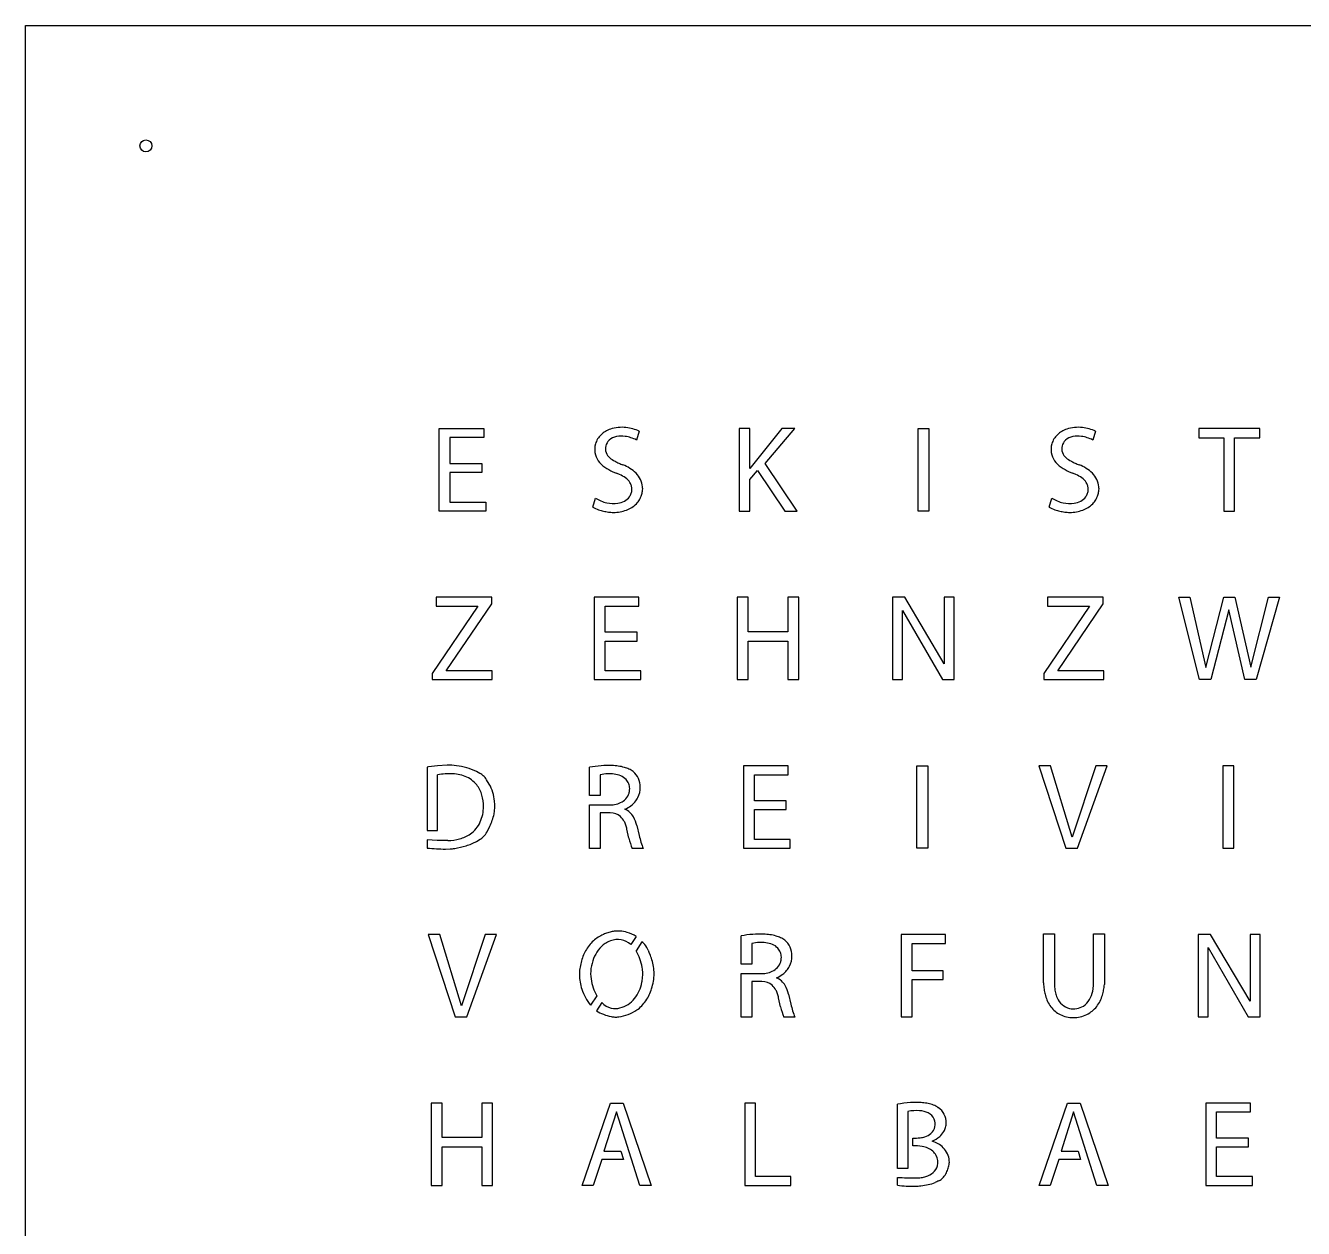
# Model space of a CAD drawing. Extents: x 0 to 500, y 0 to 500.
# Drawn here: x 0 to 265.4, y 250.1 to 500 of the extents above; entities that cross this region are included whole.
import ezdxf

# ---------------------------------------------------------------- set-up
doc = ezdxf.new("R2010")
doc.units = 0
doc.layers.add('3', color=3, linetype='CONTINUOUS')

msp = doc.modelspace()

# ---------------------------------------------------------------- linework, layer by layer
at = {"layer": '3'}
for p, q in [((0, 500), (500, 500)), ((0, 0), (0, 500)), ((85.87724, 416.26147), (95.20924, 416.26147)), ((85.87724, 399.14148), (85.87724, 416.26147)), ((88.12724, 414.40948), (88.12724, 408.99948)), ((95.20924, 414.40948), (88.12724, 414.40948)), ((95.20924, 416.26147), (95.20924, 414.40948)), ((127.48582, 415.707), (126.87582, 413.90298)), ((148.20546, 416.263), (148.20546, 399.14301)), ((150.41246, 416.263), (148.20546, 416.263)), ((157.06946, 416.263), (150.41246, 408.008)), ((150.41246, 408.008), (150.41246, 416.263)), ((153.61546, 409.00101), (159.81245, 416.263)), ((159.81245, 416.263), (157.06946, 416.263)), ((185.40228, 416.263), (187.64029, 416.263)), ((185.40228, 399.14301), (185.40228, 416.263)), ((187.64029, 416.263), (187.64029, 399.14301)), ((222.27219, 415.707), (221.66219, 413.90298)), ((256.375, 416.263), (243.69901, 416.263)), ((243.69901, 416.263), (243.69901, 414.38599)), ((243.69901, 414.38599), (248.90601, 414.38599)), ((248.90601, 414.38599), (248.90601, 399.14301)), ((251.14101, 399.14301), (251.14101, 414.38599)), ((251.14101, 414.38599), (256.375, 414.38599)), ((256.375, 414.38599), (256.375, 416.263)), ((88.12724, 408.99948), (94.79724, 408.99948)), ((94.79724, 408.99948), (94.79724, 407.17047)), ((160.29546, 399.14301), (153.61546, 409.00101)), ((88.12724, 407.17047), (88.12724, 400.99847)), ((94.79724, 407.17047), (88.12724, 407.17047)), ((150.41246, 405.67401), (152.06546, 407.55301)), ((152.06546, 407.55301), (157.67946, 399.14301)), ((150.41246, 399.14301), (150.41246, 405.67401)), ((88.12724, 400.99847), (95.59224, 400.99847)), ((95.59224, 400.99847), (95.59224, 399.14148)), ((117.83382, 399.98398), (118.41784, 401.83798)), ((212.62018, 399.98398), (213.20419, 401.83798)), ((95.59224, 399.14148), (85.87724, 399.14148)), ((148.20546, 399.14301), (150.41246, 399.14301)), ((157.67946, 399.14301), (160.29546, 399.14301)), ((187.64029, 399.14301), (185.40228, 399.14301)), ((248.90601, 399.14301), (251.14101, 399.14301)), ((96.82624, 381.23746), (85.26724, 381.23746)), ((85.26724, 381.23746), (85.26724, 379.38348)), ((87.37524, 365.96948), (96.82624, 379.89148)), ((96.82624, 379.89148), (96.82624, 381.23746)), ((127.41183, 381.23901), (118.14083, 381.23901)), ((118.14083, 381.23901), (118.14083, 364.11899)), ((127.41183, 379.38501), (127.41183, 381.23901)), ((150.06647, 381.23901), (147.83147, 381.23901)), ((147.83147, 381.23901), (147.83147, 364.11899)), ((150.06647, 374.07901), (150.06647, 381.23901)), ((160.58546, 381.23901), (158.34746, 381.23901)), ((158.34746, 381.23901), (158.34746, 374.07901)), ((160.58546, 364.11899), (160.58546, 381.23901)), ((180.0463, 381.23901), (180.0463, 364.11899)), ((182.60229, 381.23901), (180.0463, 381.23901)), ((190.81729, 367.405), (182.60229, 381.23901)), ((192.90028, 381.23901), (190.81729, 381.23901)), ((190.81729, 381.23901), (190.81729, 367.405)), ((192.90028, 364.11899), (192.90028, 381.23901)), ((223.85719, 381.23901), (212.30019, 381.23901)), ((212.30019, 381.23901), (212.30019, 379.38501)), ((214.40819, 365.97101), (223.85719, 379.89301)), ((223.85719, 379.89301), (223.85719, 381.23901)), ((239.528, 381.23901), (241.862, 381.23901)), ((243.871, 364.11899), (239.528, 381.23901)), ((241.862, 381.23901), (245.19099, 366.659)), ((245.19099, 366.659), (248.901, 381.23901)), ((248.901, 381.23901), (251.21201, 381.23901)), ((251.21201, 381.23901), (254.51401, 366.685)), ((254.51401, 366.685), (258.17099, 381.23901)), ((260.43201, 381.23901), (255.58099, 364.11899)), ((258.17099, 381.23901), (260.43201, 381.23901)), ((93.93124, 379.38348), (84.45424, 365.41348)), ((85.26724, 379.38348), (93.93124, 379.38348)), ((120.37583, 373.97699), (120.37583, 379.38501)), ((120.37583, 379.38501), (127.41183, 379.38501)), ((182.13029, 364.11899), (182.13029, 378.50299)), ((182.13029, 378.50299), (190.4323, 364.11899)), ((220.96219, 379.38501), (211.48718, 365.41501)), ((212.30019, 379.38501), (220.96219, 379.38501)), ((249.966, 378.62299), (246.18201, 364.11899)), ((253.269, 364.11899), (249.966, 378.62299)), ((127.00483, 373.97699), (120.37583, 373.97699)), ((120.37583, 365.97101), (120.37583, 372.146)), ((120.37583, 372.146), (127.00483, 372.146)), ((127.00483, 372.146), (127.00483, 373.97699)), ((158.34746, 374.07901), (150.06647, 374.07901)), ((150.06647, 364.11899), (150.06647, 372.146)), ((150.06647, 372.146), (158.34746, 372.146)), ((158.34746, 372.146), (158.34746, 364.11899)), ((84.45424, 365.41348), (84.45424, 364.11746)), ((84.45424, 364.11746), (96.95324, 364.11746)), ((96.95324, 365.96948), (87.37524, 365.96948)), ((96.95324, 364.11746), (96.95324, 365.96948)), ((118.14083, 364.11899), (127.79283, 364.11899)), ((127.79283, 365.97101), (120.37583, 365.97101)), ((127.79283, 364.11899), (127.79283, 365.97101)), ((147.83147, 364.11899), (150.06647, 364.11899)), ((158.34746, 364.11899), (160.58546, 364.11899)), ((180.0463, 364.11899), (182.13029, 364.11899)), ((190.4323, 364.11899), (192.90028, 364.11899)), ((211.48718, 365.41501), (211.48718, 364.11899)), ((211.48718, 364.11899), (223.98718, 364.11899)), ((223.98718, 365.97101), (214.40819, 365.97101)), ((223.98718, 364.11899), (223.98718, 365.97101)), ((246.18201, 364.11899), (243.871, 364.11899)), ((255.58099, 364.11899), (253.269, 364.11899)), ((83.72824, 346.00946), (83.38724, 345.95148)), ((83.38724, 345.95148), (83.38724, 332.78946)), ((85.58724, 346.22748), (83.72824, 346.00946)), ((87.54923, 346.34045), (85.58724, 346.22748)), ((117.15083, 340.022), (117.15083, 345.92001)), ((158.42645, 346.21201), (149.15546, 346.21201)), ((149.15546, 346.21201), (149.15546, 329.09299)), ((158.42645, 344.35999), (158.42645, 346.21201)), ((185.1563, 346.21201), (187.3913, 346.21201)), ((185.1563, 329.09299), (185.1563, 346.21201)), ((187.3913, 346.21201), (187.3913, 329.09299)), ((210.47719, 346.21201), (216.09019, 329.09299)), ((212.89018, 346.21201), (210.47719, 346.21201)), ((217.41119, 331.379), (212.89018, 346.21201)), ((222.29019, 346.21201), (217.41119, 331.379)), ((218.53119, 329.09299), (224.65219, 346.21201)), ((224.65219, 346.21201), (222.29019, 346.21201)), ((250.95399, 346.21201), (248.718, 346.21201)), ((248.718, 346.21201), (248.718, 329.09299)), ((250.95399, 329.09299), (250.95399, 346.21201)), ((85.59724, 332.78946), (85.59724, 344.34946)), ((94.38823, 344.64746), (93.63924, 345.04846)), ((96.32722, 342.39346), (95.76823, 343.32846)), ((119.36082, 344.371), (119.36083, 340.022)), ((151.39046, 338.948), (151.39046, 344.35999)), ((151.39046, 344.35999), (158.42645, 344.35999)), ((119.36083, 340.022), (117.15083, 340.022)), ((117.15083, 338.121), (122.02383, 338.121)), ((117.15083, 329.02802), (117.15083, 338.121)), ((158.01945, 338.948), (151.39046, 338.948)), ((151.39046, 330.94699), (151.39046, 337.11899)), ((151.39046, 337.11899), (158.01945, 337.11899)), ((158.01945, 337.11899), (158.01945, 338.948)), ((119.36083, 336.444), (119.36083, 329.02802)), ((121.44483, 336.444), (119.36083, 336.444)), ((83.38724, 332.78946), (85.59724, 332.78946)), ((95.84923, 332.50647), (96.43723, 333.65848)), ((125.32284, 331.20099), (124.90882, 333.07199)), ((126.96482, 333.802), (127.45284, 331.72498)), ((83.38724, 330.81146), (83.38725, 329.13348)), ((85.48024, 330.73746), (83.38724, 330.81146)), ((87.70103, 330.70847), (86.68123, 330.72244)), ((93.68825, 330.52948), (94.42225, 330.95547)), ((158.80446, 330.94699), (151.39046, 330.94699)), ((158.80446, 329.09299), (158.80446, 330.94699)), ((87.21124, 328.93045), (88.18523, 328.95944)), ((119.36083, 329.02802), (117.15083, 329.02802)), ((128.30284, 329.02798), (126.01684, 329.02798)), ((149.15546, 329.09299), (158.80446, 329.09299)), ((187.3913, 329.09299), (185.1563, 329.09299)), ((216.09019, 329.09299), (218.53119, 329.09299)), ((248.718, 329.09299), (250.95399, 329.09299)), ((83.62924, 311.18646), (89.24224, 294.06747)), ((86.04224, 311.18646), (83.62924, 311.18646)), ((90.56324, 296.35349), (86.04224, 311.18646)), ((95.44224, 311.18646), (90.56324, 296.35349)), ((91.68324, 294.06747), (97.80424, 311.18646)), ((97.80424, 311.18646), (95.44224, 311.18646)), ((126.83282, 310.74399), (125.71983, 309.07101)), ((148.65546, 304.992), (148.65546, 310.89001)), ((181.89229, 311.18799), (181.89229, 294.06601)), ((191.11229, 311.18799), (181.89229, 311.18799)), ((191.11229, 309.33099), (191.11229, 311.18799)), ((211.45918, 311.32501), (213.69319, 311.32501)), ((211.46021, 301.67679), (211.45918, 311.32501)), ((213.69319, 311.32501), (213.69319, 300.905)), ((221.84718, 300.82098), (221.84819, 311.32501)), ((221.84819, 311.32501), (224.08319, 311.32501)), ((224.08319, 311.32501), (224.07919, 300.76752)), ((243.59, 311.18799), (243.59, 294.06799)), ((246.146, 311.18799), (243.59, 311.18799)), ((254.36099, 297.354), (246.146, 311.18799)), ((256.444, 311.18799), (254.36099, 311.18799)), ((254.36099, 311.18799), (254.36099, 297.354)), ((256.444, 294.06799), (256.444, 311.18799)), ((128.01782, 309.63901), (126.80083, 307.79501)), ((150.86546, 309.341), (150.86546, 304.992)), ((184.12729, 303.642), (184.12729, 309.33099)), ((184.12729, 309.33099), (191.11229, 309.33099)), ((245.674, 294.06799), (245.674, 308.452)), ((245.674, 308.452), (253.976, 294.06799)), ((150.86546, 304.992), (148.65546, 304.992)), ((148.65546, 303.091), (153.52847, 303.091)), ((148.65546, 293.99799), (148.65546, 303.091)), ((190.57928, 303.642), (184.12729, 303.642)), ((190.57928, 301.81299), (190.57928, 303.642)), ((150.86546, 301.414), (150.86546, 293.99799)), ((152.94946, 301.414), (150.86546, 301.414)), ((184.12729, 294.06601), (184.12729, 301.81299)), ((184.12729, 301.81299), (190.57928, 301.81299)), ((118.63882, 298.42999), (117.33882, 296.47598)), ((156.82747, 296.17099), (156.41347, 298.04199)), ((158.46945, 298.772), (158.95746, 296.69498)), ((119.69684, 297.03302), (118.57683, 295.33701)), ((89.24224, 294.06747), (91.68324, 294.06747)), ((150.86546, 293.99799), (148.65546, 293.99799)), ((159.80746, 293.99799), (157.52147, 293.99799)), ((181.89229, 294.06601), (184.12729, 294.06601)), ((243.59, 294.06799), (245.674, 294.06799)), ((253.976, 294.06799), (256.444, 294.06799)), ((86.50424, 276.15747), (84.26924, 276.15747)), ((84.26924, 276.15747), (84.26924, 259.03748)), ((86.50424, 268.99448), (86.50424, 276.15747)), ((97.02024, 276.15747), (94.78424, 276.15747)), ((94.78424, 276.15747), (94.78424, 268.99448)), ((97.02024, 259.03748), (97.02024, 276.15747)), ((115.62483, 259.047), (121.46583, 276.16901)), ((121.46583, 276.16901), (124.10783, 276.16901)), ((124.10783, 276.16901), (129.95084, 259.047)), ((149.40146, 276.16199), (149.40146, 259.039)), ((151.63646, 276.16199), (149.40146, 276.16199)), ((151.63646, 260.89401), (151.63646, 276.16199)), ((210.56319, 259.04199), (216.40419, 276.164)), ((216.40419, 276.164), (219.04619, 276.164)), ((219.04619, 276.164), (224.88919, 259.04199)), ((254.438, 276.16199), (245.164, 276.16199)), ((245.164, 276.16199), (245.164, 259.039)), ((254.438, 274.30701), (254.438, 276.16199)), ((122.71183, 274.311), (120.14583, 266.16)), ((127.58883, 259.047), (122.71183, 274.311)), ((181.08128, 262.577), (181.08128, 275.909)), ((183.2903, 274.435), (183.29028, 262.577)), ((217.65019, 274.306), (215.08418, 266.155)), ((222.52719, 259.04199), (217.65019, 274.306)), ((247.40199, 268.897), (247.40199, 274.30701)), ((247.40199, 274.30701), (254.438, 274.30701)), ((94.78424, 268.99448), (86.50424, 268.99448)), ((184.2943, 267.24698), (184.2943, 268.89801)), ((254.03101, 268.897), (247.40199, 268.897)), ((254.03101, 267.06601), (254.03101, 268.897)), ((86.50424, 259.03748), (86.50424, 267.06448)), ((86.50424, 267.06448), (94.78424, 267.06448)), ((94.78424, 267.06448), (94.78424, 259.03748)), ((120.14583, 266.16), (123.66883, 266.16)), ((123.66883, 266.16), (124.18383, 264.43201)), ((215.08418, 266.155), (218.60719, 266.155)), ((218.60719, 266.155), (219.12219, 264.427)), ((247.40199, 260.89401), (247.40199, 267.06601)), ((247.40199, 267.06601), (254.03101, 267.06601)), ((119.68783, 264.43201), (117.91083, 259.047)), ((124.18383, 264.43201), (119.68783, 264.43201)), ((214.62619, 264.427), (212.8492, 259.04199)), ((219.12219, 264.427), (214.62619, 264.427)), ((158.95146, 260.89401), (151.63646, 260.89401)), ((158.95146, 259.039), (158.95146, 260.89401)), ((183.29028, 262.577), (181.08128, 262.577)), ((181.0813, 259.09302), (181.0813, 260.71896)), ((254.81799, 260.89401), (247.40199, 260.89401)), ((254.81799, 259.039), (254.81799, 260.89401)), ((84.26924, 259.03748), (86.50424, 259.03748)), ((94.78424, 259.03748), (97.02024, 259.03748)), ((117.91083, 259.047), (115.62483, 259.047)), ((129.95084, 259.047), (127.58883, 259.047)), ((149.40146, 259.039), (158.95146, 259.039)), ((212.8492, 259.04199), (210.56319, 259.04199)), ((224.88919, 259.04199), (222.52719, 259.04199)), ((245.164, 259.039), (254.81799, 259.039))]:
    msp.add_line(p, q, dxfattribs=at)
msp.add_circle((25.007, 474.99799), 1.25, dxfattribs=at)
for centre, radius, start, end in [((122.54616, 411.8609), 4.3525, 133.74545, 163.6098), ((123.11977, 411.26297), 5.18, 108.50064, 133.75581), ((123.30426, 411.57074), 3.0875, 100.13438, 132.54852), ((123.64807, 409.68286), 6.8475, 94.76898, 108.49738), ((123.7833, 408.91302), 5.79, 82.54073, 100.17322), ((123.81356, 407.76999), 8.7675, 84.07307, 94.80743), ((123.63853, 407.82712), 6.885, 61.95076, 82.51929), ((123.84524, 408.12219), 8.4125, 64.35974, 84.03998), ((217.33252, 411.8609), 4.3525, 133.74538, 163.6098), ((217.90613, 411.26297), 5.18, 108.50064, 133.75581), ((218.09064, 411.57074), 3.0875, 100.1348, 132.54863), ((218.43443, 409.68289), 6.8475, 94.76907, 108.49745), ((218.56966, 408.91302), 5.79, 82.54065, 100.17322), ((218.59993, 407.76999), 8.7675, 84.07312, 94.80754), ((218.4249, 407.82712), 6.885, 61.95081, 82.51935), ((218.63159, 408.12219), 8.4125, 64.3597, 84.03992), ((122.15585, 411.97733), 3.945, 163.63243, 190.0784), ((122.72888, 412.09698), 2.29, 165.79395, 200.71359), ((122.8494, 412.06897), 2.415, 132.59161, 165.85136), ((216.94221, 411.97733), 3.945, 163.63243, 190.0784), ((217.51524, 412.09698), 2.29, 165.79395, 200.71359), ((217.63576, 412.06897), 2.415, 132.59134, 165.85132), ((122.56146, 412.04993), 4.3575, 190.08499, 214.10406), ((123.06757, 412.3912), 4.9675, 214.09039, 236.16656), ((122.9976, 412.20029), 2.5775, 200.74867, 229.98019), ((125.55764, 415.24405), 6.555, 229.95193, 241.66954), ((127.10741, 418.14465), 9.845, 241.74142, 246.91608), ((132.56392, 430.91553), 23.7325, 246.88605, 249.03503), ((217.34784, 412.0499), 4.3575, 190.08456, 214.10358), ((217.85393, 412.39124), 4.9675, 214.09064, 236.16676), ((217.78397, 412.20029), 2.5775, 200.74867, 229.98019), ((220.34401, 415.24405), 6.555, 229.95187, 241.66943), ((221.8938, 418.14462), 9.845, 241.74118, 246.9158), ((227.35034, 430.9155), 23.7325, 246.88589, 249.03485), ((127.29127, 418.68698), 12.5475, 236.15247, 244.98929), ((125.61593, 415.11502), 8.6025, 245.04301, 250.08795), ((119.77402, 398.99539), 8.5425, 64.9799, 70.06995), ((119.65182, 398.73355), 8.83, 55.88496, 64.97995), ((121.24513, 401.38141), 7.8975, 45.21997, 69.01869), ((123.50962, 403.6644), 4.6825, 6.08923, 45.21094), ((222.07764, 418.68695), 12.5475, 236.15234, 244.98914), ((220.40218, 415.11505), 8.6025, 245.04366, 250.08875), ((214.56038, 398.99539), 8.5425, 64.9799, 70.06995), ((214.43813, 398.73358), 8.83, 55.88464, 64.97955), ((216.03146, 401.38138), 7.8975, 45.21997, 69.01857), ((218.29599, 403.6644), 4.6825, 6.08924, 45.21101), ((122.84031, 403.44565), 3.1425, 30.62336, 55.82986), ((123.10326, 403.59702), 2.8375, 15.76198, 30.69786), ((123.48097, 403.63885), 2.455, -19.08975, 0), ((123.24193, 403.63727), 2.695, 0.01688, 15.73918), ((124.99279, 403.81973), 3.19, -9.33929, 6.14081), ((217.62668, 403.44562), 3.1425, 30.62391, 55.83063), ((217.88962, 403.59702), 2.8375, 15.76194, 30.69778), ((218.26733, 403.63889), 2.455, -19.09042, 0), ((218.02831, 403.63724), 2.695, 0.01752, 15.73989), ((219.77914, 403.81979), 3.19, -9.34042, 6.13971), ((122.30236, 407.7132), 7.0425, 236.52847, 256.90692), ((122.05659, 406.66003), 5.9625, 256.9147, 279.5025), ((122.24203, 405.56738), 4.8525, 279.47287, 296.1597), ((123.15677, 403.70297), 2.7775, 296.17883, 324.94321), ((123.02369, 403.79276), 2.9375, 325.00064, 340.99057), ((123.30161, 404.03668), 4.9075, 316.70575, 328.96497), ((123.63636, 403.83401), 4.515, 328.97845, 342.29703), ((122.26932, 404.27438), 5.9525, 342.26025, 350.59662), ((217.0887, 407.7132), 7.0425, 236.52858, 256.90717), ((216.84296, 406.66003), 5.9625, 256.9147, 279.50235), ((217.02838, 405.56738), 4.8525, 279.47287, 296.1597), ((217.94315, 403.70297), 2.7775, 296.17841, 324.94302), ((217.81004, 403.79276), 2.9375, 325.00073, 340.99063), ((218.08797, 404.03668), 4.9075, 316.70557, 328.96487), ((218.42273, 403.83405), 4.515, 328.97803, 342.29663), ((217.05565, 404.27429), 5.9525, 342.26117, 350.5975), ((120.84326, 404.87723), 5.745, 238.40773, 251.45114), ((122.54517, 409.93414), 11.08, 251.42619, 256.9744), ((123.25641, 413.01642), 14.2425, 256.98151, 261.13678), ((122.08572, 405.54031), 6.6775, 261.17822, 270.01147), ((122.08857, 407.07098), 8.2075, 270, 279.76715), ((122.29327, 405.88718), 7.005, 279.7597, 291.18387), ((122.38392, 405.66397), 6.765, 291.15115, 301.56305), ((123.48719, 403.86151), 4.6525, 301.60504, 316.70862), ((215.62961, 404.87723), 5.745, 238.40779, 251.45128), ((217.33151, 409.93414), 11.08, 251.42627, 256.97449), ((218.04277, 413.01642), 14.2425, 256.98151, 261.13678), ((216.87207, 405.54031), 6.6775, 261.17828, 270.01154), ((216.87491, 407.07098), 8.2075, 270, 279.76718), ((217.07962, 405.88718), 7.005, 279.7597, 291.18387), ((217.17032, 405.66397), 6.765, 291.15073, 301.56277), ((218.27348, 403.86148), 4.6525, 301.60605, 316.70929), ((88.0073, 335.74637), 10.605, 81.89552, 92.47583), ((86.85346, 327.67932), 18.7525, 75.26202, 81.88014), ((89.05527, 336.03613), 10.11, 63.04065, 75.28134), ((121.2184, 324.21762), 22.08, 94.35991, 100.61551), ((120.96166, 327.57703), 18.71, 87.41118, 94.35805), ((121.07834, 329.94006), 16.345, 82.81807, 87.44557), ((122.10512, 338.12085), 8.1, 73.46227, 82.78949), ((122.5161, 339.51611), 6.645, 64.87509, 73.43486), ((123.37251, 341.34341), 4.6275, 52.60663, 64.86911), ((88.18771, 329.3985), 15.1725, 93.98868, 99.82973), ((88.35954, 327.02924), 17.55, 90, 94.01028), ((88.35314, 336.47549), 8.1025, 68.49724, 89.97578), ((89.21247, 338.65457), 5.76, 38.58742, 68.50507), ((92.53418, 341.34879), 3.785, 47.85593, 60.66145), ((92.3853, 341.18753), 4.0025, 32.32816, 47.82463), ((121.6319, 331.776), 12.7975, 93.3689, 100.22148), ((121.29658, 337.45605), 7.1075, 82.11414, 93.36121), ((121.4475, 338.54636), 6.0075, 68.73993, 82.11325), ((122.59718, 341.49878), 2.84, 40.90915, 68.75778), ((122.25608, 341.20355), 3.29, 23.12977, 40.90466), ((122.96873, 341.50845), 2.515, 0.02016, 23.11949), ((123.96247, 342.1102), 3.66, 23.74465, 52.65457), ((123.19992, 341.77563), 4.4925, 0, 23.73437), ((89.05131, 338.52933), 5.965, 15.49164, 38.56224), ((86.24616, 337.74973), 8.875, 0, 15.50475), ((89.36407, 338.46136), 7.9975, 16.14866, 29.45344), ((84.73946, 337.12964), 12.81, 7.79749, 16.11706), ((122.46384, 341.40405), 3.015, 310.60037, 337.03989), ((122.55379, 341.36594), 2.9175, 337.04004, 349.91223), ((121.75304, 341.51025), 3.73, -10.11591, 0), ((122.93814, 341.77725), 4.755, 333.1124, 359.99008), ((87.32298, 337.74625), 7.8, -24.1571, 0.01278), ((89.97326, 337.84323), 7.5275, -12.59076, 7.82099), ((121.70657, 342.2869), 4.1775, 274.35495, 310.60626), ((122.95221, 333.73654), 3.8075, 29.22574, 66.12201), ((122.30577, 342.55203), 5.765, 292.30737, 306.76282), ((122.85323, 341.8183), 4.85, 306.76944, 333.13354), ((88.93425, 337.02448), 6.0325, 305.02527, 335.83499), ((85.76093, 338.78488), 11.8425, 334.35126, 347.40549), ((121.53058, 333.35809), 3.0875, 48.16019, 91.59164), ((121.2418, 333.03506), 3.52, 27.80132, 48.16548), ((119.92277, 332.34161), 5.01, 18.04819, 27.78075), ((120.40154, 332.31064), 6.73, 12.80184, 29.21739), ((88.28593, 337.95078), 7.165, 285.18246, 305.01947), ((91.94576, 334.6218), 4.44, 314.9649, 331.54636), ((116.90023, 331.3501), 8.1925, 12.1342, 18.09223), ((85.58401, 290.95874), 39.78, 88.4194, 90.14947), ((87.70102, 340.10651), 9.3975, 269.99994, 285.18198), ((86.39954, 346.09314), 17.25, 279.21634, 287.15808), ((87.83691, 341.45712), 12.395, 287.13153, 298.16736), ((92.43161, 334.14038), 3.755, 302.00632, 314.91061), ((138.3438, 334.16223), 13.3525, 192.81233, 202.61195), ((148.08792, 336.746), 21.2375, 193.67567, 201.31038), ((87.40434, 367.79626), 38.87, 264.06821, 267.00482), ((87.21129, 364.14352), 35.2125, 267.00793, 270), ((87.62485, 338.58813), 9.645, 273.33084, 279.172), ((123.32001, 303.88751), 8.025, 123.19611, 132.05856), ((123.50641, 303.60175), 8.365, 114.6929, 123.19279), ((122.68062, 305.40332), 6.3825, 105.94682, 114.71387), ((124.90823, 297.62988), 14.47, 102.10121, 105.97128), ((122.95084, 306.73361), 5.1575, 93.08987, 102.04128), ((123.00116, 305.896), 5.9975, 85.44106, 93.13853), ((122.79743, 303.37708), 8.525, 75.37415, 85.42178), ((123.50127, 306.07623), 5.735, 54.4832, 75.36897), ((152.72301, 289.18762), 22.08, 94.35983, 100.61545), ((152.46631, 292.54703), 18.71, 87.41115, 94.35808), ((152.58299, 294.91006), 16.345, 82.8181, 87.4456), ((153.60977, 303.09085), 8.1, 73.46231, 82.78955), ((154.02058, 304.48615), 6.645, 64.87355, 73.43347), ((123.26879, 303.94827), 7.945, 132.07787, 150.93311), ((125.08992, 303.45609), 7.6025, 143.83342, 158.78857), ((123.34124, 304.73343), 5.4375, 123.03574, 143.8255), ((123.61787, 304.30899), 5.945, 111.17358, 123.04077), ((122.96022, 306.00613), 4.125, 48.00026, 111.17003), ((127.0868, 307.94202), 1.935, 36.04597, 61.24944), ((120.98155, 303.79654), 9.315, 26.11838, 34.565), ((153.13654, 296.746), 12.7975, 93.3689, 100.22148), ((152.80106, 302.42603), 7.1075, 82.11285, 93.35991), ((152.95227, 303.51633), 6.0075, 68.7412, 82.11449), ((154.10179, 306.46875), 2.84, 40.90931, 68.75743), ((153.76073, 306.17355), 3.29, 23.12982, 40.90484), ((154.87711, 306.31345), 4.6275, 52.60587, 64.86819), ((155.46716, 307.08017), 3.66, 23.74543, 52.65533), ((154.70454, 306.74567), 4.4925, 0, 23.73393), ((129.19742, 302.07471), 14.2075, 166.57941, 171.8651), ((124.69346, 303.15643), 9.575, 150.93335, 166.62027), ((127.12815, 302.66522), 9.79, 158.78957, 171.55446), ((117.60376, 302.38214), 10.6725, 10.61517, 30.47865), ((134.55367, 309.46353), 5.44, 196.73842, 205.41675), ((121.99725, 303.49597), 8.4625, 16.66525, 25.4219), ((119.53214, 302.76239), 11.035, 9.08088, 16.64358), ((154.05841, 306.33585), 2.9175, 337.04181, 349.91458), ((154.47336, 306.47849), 2.515, 0.02016, 23.11872), ((153.25768, 306.48029), 3.73, -10.11591, 0), ((154.44276, 306.74716), 4.755, 333.11359, 359.99081), ((123.2421, 302.77524), 8.2, 180, 190.44928), ((124.30518, 302.78265), 9.2625, 171.918, 180.01698), ((124.61383, 303.03705), 7.2475, 171.54274, 188.72198), ((121.54469, 303.12082), 6.6625, -0.00183, 10.61455), ((119.30195, 303.12036), 8.905, -6.07465, 0), ((121.02258, 303.05093), 9.5225, -9.58835, 0.01561), ((121.37158, 303.05609), 9.1725, 0, 9.08273), ((153.21121, 307.2569), 4.1775, 274.35504, 310.60626), ((153.96849, 306.37405), 3.015, 310.60016, 337.03976), ((153.81052, 307.52209), 5.765, 292.30624, 306.76154), ((154.35788, 306.78827), 4.85, 306.7695, 333.13394), ((126.20515, 303.32977), 11.215, 190.48988, 198.1571), ((127.99588, 303.55695), 10.67, 188.72752, 208.71936), ((120.62737, 302.54691), 7.5125, 321.45151, 350.01114), ((114.47174, 303.63583), 13.7625, 349.99164, 353.9194), ((118.60201, 303.46759), 11.9775, 342.73618, 350.37509), ((153.03517, 298.32809), 3.0875, 48.15938, 91.59094), ((152.74643, 298.00504), 3.52, 27.80138, 48.16566), ((154.45685, 298.70657), 3.8075, 29.22551, 66.12183), ((151.90617, 297.28064), 6.73, 12.80185, 29.21742), ((187.582, 301.67679), 23.8775, -1.28577, 0), ((216.76109, 301.02802), 5.3075, 178.78044, 183.55362), ((222.70064, 301.46909), 11.265, 183.92024, 189.79938), ((219.7569, 301.07858), 6.065, 181.63974, 184.59142), ((233.64691, 302.12314), 19.995, 184.38887, 185.48753), ((223.18214, 301.11688), 9.4825, 185.48204, 192.34866), ((205.98256, 302.56305), 15.99, 348.65588, 351.19662), ((216.28409, 300.97061), 5.565, 351.16666, 358.45932), ((213.44878, 301.54724), 10.66, 349.67596, 355.80496), ((126.06067, 303.28024), 11.0625, 198.14653, 217.95921), ((122.1395, 301.3428), 5.5775, 283.60663, 321.44519), ((122.92762, 301.3808), 7.1275, 304.30347, 326.35019), ((120.84327, 302.76587), 9.63, 326.362, 342.76569), ((151.42747, 297.3114), 5.01, 18.05108, 27.78305), ((148.40486, 296.32013), 8.1925, 12.13397, 18.09222), ((222.91832, 301.50772), 11.485, 189.80447, 195.21825), ((218.5882, 300.33194), 6.9975, 195.23537, 216.46355), ((219.6077, 300.33231), 5.8225, 192.32906, 203.48367), ((217.89124, 299.58932), 3.9525, 203.52058, 228.94196), ((217.71623, 299.51709), 3.7775, 302.10217, 330.43982), ((215.80603, 300.59656), 5.97, 330.47256, 348.61545), ((216.99184, 300.50021), 6.965, 322.12057, 344.03323), ((213.08557, 301.61642), 11.0275, 344.04044, 349.66052), ((123.45024, 303.15118), 9.21, 238.04974, 258.52304), ((122.46581, 299.57303), 3.7575, 222.53055, 257.33279), ((122.51676, 299.79102), 3.9825, 257.30524, 283.58344), ((121.97482, 302.776), 8.815, 291.22086, 304.30847), ((169.84843, 299.13223), 13.3525, 192.81233, 202.61195), ((179.59254, 301.716), 21.2375, 193.67567, 201.31038), ((217.30174, 299.38239), 5.4, 216.47307, 243.77792), ((217.61763, 299.27277), 3.535, 228.91582, 257.24185), ((217.68674, 299.57196), 3.84, 257.22205, 279.62848), ((217.68532, 299.55826), 3.8275, 279.68372, 302.16669), ((217.92418, 299.77118), 5.7825, 295.89093, 322.15002), ((122.60923, 299.00397), 4.9775, 258.51163, 267.78476), ((122.60532, 298.93393), 4.9075, 267.79871, 277.19321), ((122.18974, 302.21848), 8.2175, 277.20041, 291.23102), ((217.49007, 299.76407), 5.825, 243.77501, 257.47784), ((217.612, 300.30988), 6.385, 257.47162, 270), ((217.60985, 300.6019), 6.675, 270.00931, 282.60922), ((217.6877, 300.26422), 6.33, 282.58878, 295.86786), ((185.21471, 253.70604), 22.585, 93.5551, 100.54578), ((185.17461, 254.23438), 22.055, 89.99995, 93.53622), ((185.18629, 263.9827), 12.3075, 84.68005, 90.02707), ((185.35216, 265.75528), 10.525, 78.44678, 84.6844), ((186.08243, 269.37064), 6.8375, 68.67236, 78.37469), ((185.15663, 263.16504), 11.4225, 87.21687, 99.40298), ((185.48392, 269.91934), 4.66, 64.25902, 87.20386), ((186.3875, 271.79483), 2.58, 23.37056, 64.24532), ((186.70416, 270.9415), 5.1475, 55.88895, 68.75954), ((187.52077, 272.15259), 3.6875, 26.86585, 55.84128), ((187.25359, 272.01581), 3.9875, 0, 26.8842), ((186.42033, 271.80762), 2.545, -49.93597, 23.39956), ((186.69911, 272.49796), 4.6175, 330.888, 342.43777), ((188.21542, 272.01788), 3.025, 342.44086, 359.98035), ((184.67476, 282.13315), 13.24, 268.35339, 274.95459), ((185.4631, 273.04419), 4.1175, 274.94873, 289.12756), ((185.51903, 272.88544), 3.95, 289.11569, 310.00687), ((187.03006, 263.38113), 5.0125, 44.22926, 74.80196), ((185.76819, 273.94095), 6.275, 294.23801, 310.84589), ((187.31149, 272.15405), 3.915, 310.86365, 330.92493), ((184.83997, 259.24506), 8.02, 79.72726, 93.90109), ((185.21326, 261.30597), 5.925, 67.88428, 79.72511), ((186.14528, 263.60001), 3.45, 29.52215, 67.88086), ((187.22731, 263.57401), 4.7375, 25.77544, 44.22183), ((187.98129, 263.93796), 3.9, 3.45514, 25.77726), ((186.61484, 263.92487), 2.905, 310.53937, 343.58002), ((186.68236, 263.90341), 2.8325, -16.3898, 29.53505), ((186.09853, 264.35434), 5.825, 337.82928, 348.0285), ((188.05235, 263.94321), 3.83, -12.01761, 3.44082), ((185.00761, 336.24423), 75.62749, 267.02405, 270.00269), ((185.01215, 268.8772), 8.26, 269.99323, 277.08023), ((185.33676, 266.24088), 5.605, 277.10895, 287.55765), ((185.74988, 264.93222), 4.2325, 287.56992, 310.57437), ((188.84457, 261.95917), 2.1375, 292.16556, 312.94418), ((187.20111, 263.72278), 4.55, 312.96335, 326.45331), ((186.47754, 264.20349), 5.4175, 326.44492, 337.79404), ((184.3465, 285.58475), 26.6925, 262.97354, 270.92047), ((184.59372, 269.91058), 11.015, 270.94446, 277.26764), ((183.36887, 279.59479), 20.7775, 277.23984, 281.42426), ((186.01401, 266.50616), 7.425, 281.42236, 293.0957), ((207.61368, 215.83601), 47.65749, 112.14209, 113.08633)]:
    msp.add_arc(centre, radius, start, end, dxfattribs=at)

doc.saveas('drawing.dxf')
